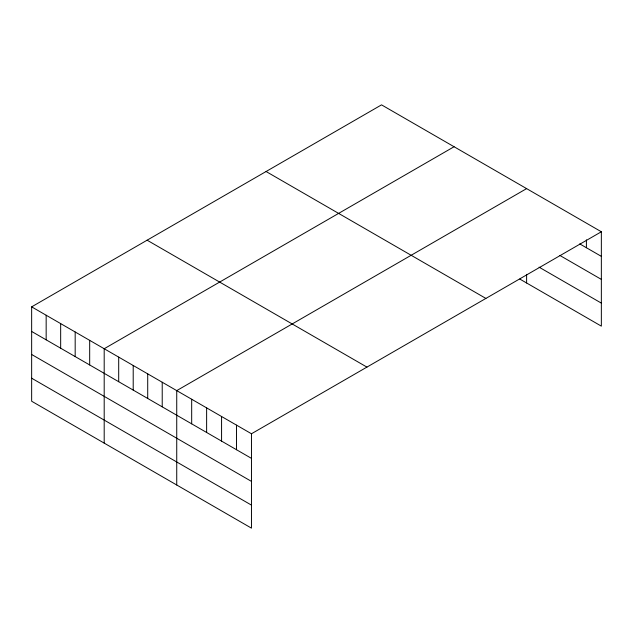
<?xml version="1.0" encoding="UTF-8"?>
<svg xmlns="http://www.w3.org/2000/svg" width="633" height="633" viewBox="0 0 633 633"><rect width="100%" height="100%" fill="white"/><g stroke="black" fill="none" stroke-linecap="round" stroke-linejoin="round"><path stroke-width="0.95" d="M601.35 231.765L251.467 433.763L251.467 528.144L31.65 401.235L31.65 306.855L381.533 104.856L601.35 231.765L601.35 326.145L519.788 279.05M454.075 146.737L104.192 348.736L104.192 443.116M526.609 188.618L176.734 390.616L176.734 484.997M579.757 243.895L601.35 256.357M559.825 255.416L601.35 279.39M539.071 267.158L601.35 303.112M266.074 171.511L485.891 298.428M147.109 240.192L366.926 367.108M31.65 306.855L251.467 433.763M31.65 331.455L251.467 458.363M31.65 354.48L251.467 481.389M31.65 378.21L251.467 505.118M586.403 239.86L586.403 247.732M526.609 274.358L526.609 282.991M236.52 425.139L236.52 449.731M221.574 416.506L221.574 441.106M206.627 407.874L206.627 432.474M191.68 399.249L191.68 423.841M162.222 382.245L162.222 406.837M147.711 373.866L147.711 398.458M133.207 365.486L133.207 390.086M118.695 357.115L118.695 381.707M89.68 340.364L89.68 364.956M75.177 331.985L75.177 356.577M60.665 323.605L60.665 348.205M46.162 315.234L46.162 339.826"/></g></svg>
